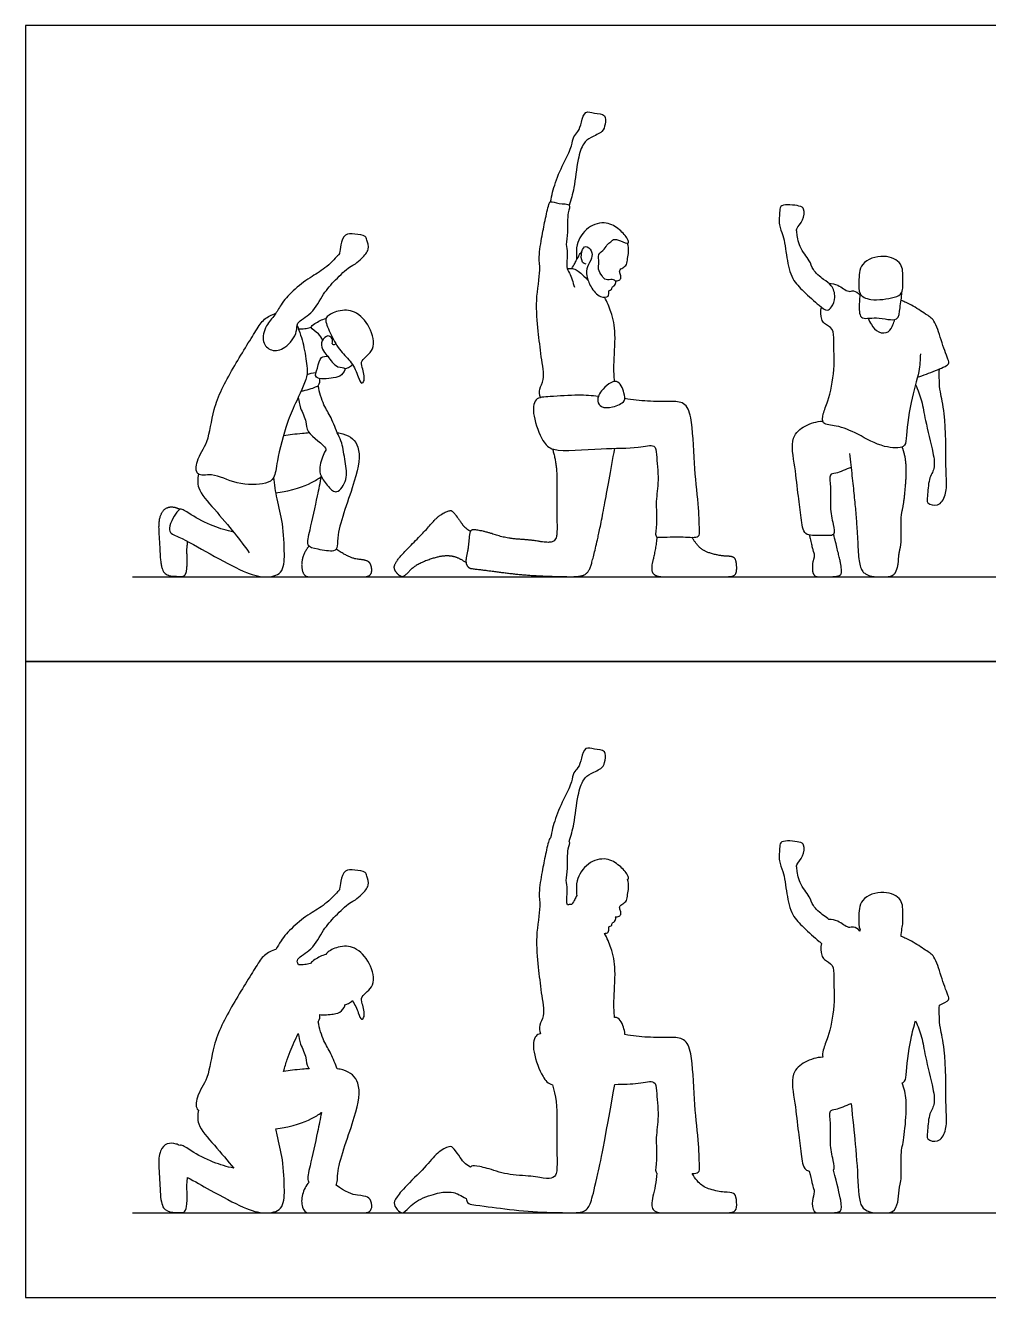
# Model space of a CAD drawing. Header units: millimetres. Extents: x 170.6 to 202.6, y 0.8 to 11.7.
# Drawn here: x 170.58 to 174.041, y 0.799 to 5.371 of the extents above; entities that cross this region are included whole.
import ezdxf

# ---------------------------------------------------------------- set-up
doc = ezdxf.new("R2010")
doc.units = ezdxf.units.MM
for name, color, linetype, true_color in [('AG-DIAGRAM', 7, 'Continuous', 0xfecc66), ('AG-OUTLINE', 7, 'Continuous', 0x8000ff), ('AG-PEOPLE', 7, 'Continuous', 0x66ccff), ('X-VPRT', 6, 'Continuous', 0xff00ff)]:
    doc.layers.add(name, color=color, linetype=linetype, true_color=true_color)

msp = doc.modelspace()

# ---------------------------------------------------------------- linework, layer by layer
at = {"layer": 'AG-DIAGRAM'}
for points in [[(170.9651, 3.39), (177.0611, 3.39)], [(170.9651, 1.104), (177.0611, 1.104)]]:
    msp.add_lwpolyline(points, dxfattribs=at)
at = {"layer": 'AG-OUTLINE'}
for points, knots in [([(172.4669, 2.4515), (172.4712, 2.4749), (172.4821, 2.5209), (172.5166, 2.5974), (172.5447, 2.6498), (172.5467, 2.6861), (172.5686, 2.7026), (172.5776, 2.7368), (172.5897, 2.7813), (172.6238, 2.768), (172.6678, 2.768), (172.6631, 2.7289), (172.6557, 2.7001), (172.6102, 2.6845), (172.5825, 2.6612), (172.5625, 2.6023), (172.5531, 2.5009), (172.5405, 2.4596), (172.5343, 2.4386), (172.5378, 2.4337), (172.5252, 2.4086), (172.5308, 2.3426), (172.5204, 2.2985), (172.5301, 2.2675), (172.5233, 2.226), (172.5267, 2.2126), (172.5275, 2.2103), (172.5318, 2.2117), (172.5369, 2.2126), (172.5424, 2.2122), (172.543, 2.2121), (172.547, 2.2179), (172.5543, 2.23), (172.5587, 2.2397), (172.5608, 2.2447), (172.5597, 2.2452), (172.5607, 2.2613), (172.5569, 2.2997), (172.5967, 2.3656), (172.6685, 2.3831), (172.7145, 2.3531), (172.7448, 2.322), (172.7486, 2.3037), (172.7443, 2.3024), (172.7436, 2.3023), (172.7462, 2.2926), (172.7492, 2.2723), (172.7422, 2.2483), (172.743, 2.2252), (172.727, 2.2145), (172.7124, 2.206), (172.7178, 2.192), (172.7212, 2.1785), (172.7146, 2.1681), (172.7039, 2.1667), (172.6991, 2.1677), (172.7, 2.1668), (172.7031, 2.162), (172.6977, 2.1496), (172.6857, 2.1451), (172.6893, 2.1362), (172.6747, 2.1324), (172.6769, 2.1275), (172.6771, 2.1115), (172.6661, 2.1081), (172.6607, 2.1081), (172.6701, 2.0914), (172.6884, 2.0498), (172.7032, 1.9763), (172.6923, 1.8637), (172.6955, 1.8253), (172.6966, 1.806), (172.6992, 1.8063), (172.7167, 1.8058), (172.7297, 1.7696), (172.7349, 1.75), (172.7343, 1.7442), (172.7612, 1.7398), (172.8145, 1.7332), (172.8938, 1.7342), (172.951, 1.7333), (172.9785, 1.6707), (172.9806, 1.5086), (172.999, 1.3729), (173.0018, 1.2775), (173.0036, 1.2472), (172.9856, 1.2454), (172.9755, 1.2455), (172.9877, 1.2249), (172.9993, 1.2108), (173.0212, 1.1954), (173.0358, 1.1893), (173.0718, 1.1804), (173.0877, 1.178), (173.1152, 1.1773), (173.1241, 1.1749), (173.1324, 1.1658), (173.1349, 1.1563), (173.1363, 1.1277), (173.1347, 1.1178), (173.1269, 1.1068), (173.116, 1.104), (173.0803, 1.104), (173.0557, 1.104), (172.9929, 1.104), (172.9625, 1.104), (172.9037, 1.104), (172.8816, 1.104), (172.8522, 1.104), (172.8417, 1.1081), (172.829, 1.1241), (172.8289, 1.1398), (172.8409, 1.1867), (172.8456, 1.2145), (172.8491, 1.2468), (172.8476, 1.2474), (172.8415, 1.2528), (172.8512, 1.2991), (172.843, 1.3755), (172.8579, 1.4491), (172.847, 1.5386), (172.8446, 1.5829), (172.7834, 1.5669), (172.7292, 1.5661), (172.6976, 1.5654), (172.6681, 1.3982), (172.6479, 1.2915), (172.6267, 1.1988), (172.6188, 1.1667), (172.6085, 1.131), (172.6014, 1.1191), (172.5833, 1.107), (172.5665, 1.104), (172.5176, 1.104), (172.4827, 1.1049), (172.3921, 1.1085), (172.3471, 1.1123), (172.2622, 1.1234), (172.2228, 1.1284), (172.184, 1.1332), (172.1752, 1.1342), (172.169, 1.1387), (172.1645, 1.1489), (172.1638, 1.1516), (172.1633, 1.1547), (172.1451, 1.1666), (172.1302, 1.1738), (172.1066, 1.1788), (172.0936, 1.1793), (172.0651, 1.1763), (172.0449, 1.1707), (171.9929, 1.151), (171.9734, 1.1391), (171.9479, 1.111), (171.9389, 1.104), (171.9287, 1.104), (171.9226, 1.1081), (171.9081, 1.1245), (171.9047, 1.1322), (171.9057, 1.1467), (171.9114, 1.1571), (171.9335, 1.1846), (171.952, 1.2043), (172.0041, 1.256), (172.0245, 1.2778), (172.0539, 1.313), (172.0686, 1.3256), (172.0979, 1.341), (172.1074, 1.3434), (172.1163, 1.3374), (172.1227, 1.3302), (172.1392, 1.3072), (172.1457, 1.298), (172.1551, 1.2841), (172.1647, 1.2762), (172.1791, 1.2674), (172.1803, 1.2693), (172.1816, 1.2705), (172.1874, 1.2732), (172.1972, 1.2727), (172.2276, 1.267), (172.2477, 1.2615), (172.2973, 1.2452), (172.3248, 1.2403), (172.3852, 1.2366), (172.4095, 1.234), (172.4461, 1.2274), (172.4599, 1.2267), (172.4784, 1.2303), (172.4844, 1.2359), (172.4899, 1.2547), (172.4908, 1.2768), (172.4887, 1.3466), (172.4887, 1.388), (172.4909, 1.4838), (172.4855, 1.5263), (172.4736, 1.5634), (172.457, 1.5689), (172.4358, 1.5936), (172.4018, 1.6777), (172.4047, 1.7364), (172.424, 1.7459), (172.4303, 1.7476), (172.4278, 1.7576), (172.4239, 1.7805), (172.4486, 1.8125), (172.4315, 1.8986), (172.4232, 1.9871), (172.4106, 2.095), (172.4328, 2.2052), (172.4224, 2.2525), (172.437, 2.3318), (172.4476, 2.3877), (172.4599, 2.4436), (172.4646, 2.4508), (172.4669, 2.4515)], [0, 0, 0, 0, 0.460677, 0.962493, 1.383962, 1.696157, 1.964155, 2.295086, 2.630147, 2.930361, 3.262779, 3.563168, 3.855457, 4.218037, 4.53945, 4.962207, 5.514089, 5.955911, 5.955911, 5.955911, 6.233625, 6.688492, 7.051623, 7.361915, 7.740944, 7.825155, 7.825155, 7.825155, 8.013897, 8.041124, 8.041124, 8.041124, 8.276195, 8.480679, 8.480679, 8.480679, 8.6428, 8.970498, 9.404893, 9.822607, 10.193975, 10.535049, 10.731, 10.763913, 10.763913, 10.763913, 11.044743, 11.301475, 11.536281, 11.754174, 11.949025, 12.132129, 12.321528, 12.48729, 12.682994, 12.682994, 12.682994, 12.738232, 12.932335, 13.102555, 13.230933, 13.405321, 13.507479, 13.708589, 13.852826, 13.852826, 13.852826, 14.217218, 14.711773, 15.285779, 15.701667, 15.701667, 15.701667, 15.763141, 16.144379, 16.34034, 16.34034, 16.34034, 16.833975, 17.323794, 17.707007, 18.117611, 18.814402, 19.477498, 20.002523, 20.268794, 20.478033, 20.478033, 20.478033, 20.635197, 20.635197, 20.79236, 20.79236, 20.949524, 20.949524, 21.106687, 21.106687, 21.26385, 21.26385, 21.421014, 21.421014, 21.578177, 21.578177, 21.735341, 21.735341, 21.892504, 21.892504, 22.049667, 22.049667, 22.206831, 22.206831, 22.363994, 22.363994, 22.521157, 22.521157, 22.521157, 22.597692, 22.960504, 23.44804, 23.929515, 24.450506, 24.756637, 25.1655, 25.589125, 25.589125, 25.589125, 25.983826, 25.983826, 26.378527, 26.378527, 26.773228, 26.773228, 27.167929, 27.167929, 27.56263, 27.56263, 27.957331, 27.957331, 28.311403, 28.311403, 28.311403, 28.487505, 28.487505, 28.542901, 28.542901, 28.542901, 28.695871, 28.695871, 28.848841, 28.848841, 29.001811, 29.001811, 29.15478, 29.15478, 29.30775, 29.30775, 29.46072, 29.46072, 29.613689, 29.613689, 29.766659, 29.766659, 29.919629, 29.919629, 30.072598, 30.072598, 30.225568, 30.225568, 30.378538, 30.378538, 30.531508, 30.531508, 30.684477, 30.684477, 30.837447, 30.837447, 30.837447, 30.899087, 30.899087, 31.075188, 31.075188, 31.25129, 31.25129, 31.427392, 31.427392, 31.603494, 31.603494, 31.779596, 31.779596, 31.955697, 31.955697, 32.131799, 32.131799, 32.307901, 32.307901, 32.484003, 32.484003, 32.484003, 32.836652, 33.363974, 33.779639, 33.935218, 33.935218, 33.935218, 34.238542, 34.565672, 35.06189, 35.586238, 36.161587, 36.729314, 37.11001, 37.58598, 38.022588, 38.426199, 38.5651, 38.5651, 38.5651, 38.5651]), ([(173.4407, 2.0722), (173.4379, 2.0744), (173.4185, 2.0907), (173.3758, 2.1292), (173.3322, 2.1728), (173.3145, 2.2493), (173.3055, 2.3311), (173.2853, 2.3655), (173.2909, 2.4176), (173.2922, 2.4445), (173.3612, 2.4385), (173.3804, 2.4277), (173.3779, 2.3838), (173.3484, 2.3556), (173.3529, 2.3397), (173.3577, 2.2861), (173.4003, 2.2417), (173.4066, 2.2063), (173.4436, 2.1747), (173.4618, 2.1631), (173.4674, 2.1581), (173.4783, 2.1572), (173.4998, 2.1565), (173.5372, 2.1235), (173.5555, 2.1356), (173.5726, 2.1235), (173.5784, 2.1165), (173.5786, 2.1182), (173.5789, 2.1199), (173.5792, 2.1216), (173.5729, 2.1326), (173.5753, 2.1655), (173.5756, 2.2367), (173.665, 2.2657), (173.7344, 2.2339), (173.7322, 2.1753), (173.7345, 2.1374), (173.729, 2.1262), (173.7289, 2.1163), (173.7278, 2.1067), (173.7264, 2.097), (173.7393, 2.0919), (173.7645, 2.0814), (173.815, 2.0474), (173.8497, 2.0262), (173.8693, 1.9552), (173.8931, 1.8889), (173.9025, 1.867), (173.8788, 1.8565), (173.8641, 1.8506), (173.8635, 1.8367), (173.8638, 1.8082), (173.8662, 1.7642), (173.8881, 1.69), (173.8868, 1.5004), (173.8899, 1.4504), (173.8898, 1.3977), (173.8632, 1.3535), (173.8158, 1.366), (173.8228, 1.3949), (173.8237, 1.4561), (173.8499, 1.4929), (173.8422, 1.5529), (173.8123, 1.6656), (173.8031, 1.7343), (173.787, 1.7752), (173.7784, 1.7942), (173.773, 1.7746), (173.7553, 1.7103), (173.7447, 1.6044), (173.7423, 1.5762), (173.7319, 1.571), (173.7304, 1.5704), (173.7379, 1.5516), (173.7425, 1.5311), (173.746, 1.4868), (173.7452, 1.4577), (173.7385, 1.3856), (173.7348, 1.3592), (173.7268, 1.3254), (173.7255, 1.3021), (173.728, 1.2427), (173.7268, 1.2207), (173.7199, 1.1924), (173.7178, 1.178), (173.7166, 1.1487), (173.7135, 1.1351), (173.7023, 1.1103), (173.6914, 1.104), (173.6591, 1.104), (173.6451, 1.104), (173.6212, 1.104), (173.6085, 1.1082), (173.5817, 1.1249), (173.574, 1.1525), (173.5703, 1.2465), (173.5669, 1.2969), (173.5581, 1.3926), (173.553, 1.4412), (173.5468, 1.4968), (173.5284, 1.4898), (173.4943, 1.4738), (173.4654, 1.4742), (173.4763, 1.4209), (173.4694, 1.3545), (173.481, 1.2969), (173.4893, 1.2633), (173.4839, 1.2567), (173.4972, 1.2059), (173.5057, 1.1702), (173.5134, 1.1289), (173.5133, 1.1162), (173.5053, 1.1065), (173.4937, 1.104), (173.4554, 1.104), (173.44, 1.104), (173.4165, 1.104), (173.4098, 1.1114), (173.4067, 1.1408), (173.4078, 1.1534), (173.4149, 1.1743), (173.4153, 1.1836), (173.4094, 1.1997), (173.4042, 1.2203), (173.3967, 1.2535), (173.3919, 1.2545), (173.3727, 1.2621), (173.368, 1.3201), (173.3565, 1.395), (173.3467, 1.4958), (173.3254, 1.6051), (173.3802, 1.6492), (173.4231, 1.6624), (173.445, 1.6631), (173.443, 1.6702), (173.4472, 1.6957), (173.4663, 1.7372), (173.4911, 1.8487), (173.4825, 1.9459), (173.4866, 1.9953), (173.4494, 2.0126), (173.4394, 2.029), (173.4365, 2.0588), (173.4407, 2.0722)], [1.16301, 1.16301, 1.16301, 1.16301, 1.244445, 1.71401, 2.138467, 2.6194, 3.10993, 3.453966, 3.839546, 4.08343, 4.508839, 4.75405, 5.093328, 5.428167, 5.63384, 6.023789, 6.446802, 6.769011, 7.158452, 7.373173, 7.373173, 7.373173, 7.685193, 8.047478, 8.275123, 8.557848, 8.557848, 8.557848, 8.603587, 8.603587, 8.603587, 8.961646, 9.396039, 9.886346, 10.326769, 10.727191, 11.104967, 11.104967, 11.104967, 11.31954, 11.31954, 11.31954, 11.671331, 12.091211, 12.430707, 12.895534, 13.359404, 13.588632, 13.886965, 13.886965, 13.886965, 14.239881, 14.587595, 15.076147, 15.823728, 16.220624, 16.604683, 16.969582, 17.291792, 17.559967, 17.984228, 18.338597, 18.751014, 19.34229, 19.802987, 20.233644, 20.233644, 20.233644, 20.546144, 21.168861, 21.464705, 21.509847, 21.509847, 21.509847, 21.744127, 21.744127, 21.978408, 21.978408, 22.212688, 22.212688, 22.446969, 22.446969, 22.68125, 22.68125, 22.91553, 22.91553, 23.149811, 23.149811, 23.384091, 23.384091, 23.618372, 23.618372, 23.852653, 23.852653, 24.086933, 24.086933, 24.321214, 24.321214, 24.502465, 24.502465, 24.502465, 24.920887, 25.165953, 25.526296, 25.98503, 26.417096, 26.734595, 26.734595, 26.734595, 26.885694, 26.885694, 27.036792, 27.036792, 27.187891, 27.187891, 27.338989, 27.338989, 27.490088, 27.490088, 27.641186, 27.641186, 27.792284, 27.792284, 27.943383, 27.943383, 27.943383, 28.060135, 28.476894, 28.962378, 29.521143, 30.075184, 30.497797, 30.939423, 30.939423, 30.939423, 31.171375, 31.558054, 32.140548, 32.688262, 33.04661, 33.365035, 33.602494, 33.95624, 33.95624, 33.95624, 33.95624]), ([(171.4798, 2.0507), (171.4861, 2.0604), (171.499, 2.0862), (171.5407, 2.1333), (171.6023, 2.1809), (171.6552, 2.2083), (171.7013, 2.2565), (171.7106, 2.2671), (171.7118, 2.2969), (171.7257, 2.3391), (171.7622, 2.3352), (171.8039, 2.3309), (171.8059, 2.3136), (171.8196, 2.2785), (171.7878, 2.2496), (171.7667, 2.2271), (171.7422, 2.2188), (171.6918, 2.1691), (171.6489, 2.1221), (171.6143, 2.048), (171.5662, 2.0267), (171.559, 2.015), (171.5573, 2.0122), (171.5564, 2.0094), (171.5559, 2.0064), (171.5576, 2.0024), (171.5592, 1.9985), (171.5607, 1.9945), (171.5746, 1.9947), (171.5888, 1.9962), (171.601, 1.9991), (171.607, 2.0009), (171.6069, 2.0056), (171.623, 2.0159), (171.6454, 2.0292), (171.6596, 2.0318), (171.6603, 2.0343), (171.6664, 2.0432), (171.7054, 2.0636), (171.7673, 2.063), (171.82, 2.0038), (171.8435, 1.9197), (171.7831, 1.8831), (171.7899, 1.8561), (171.8029, 1.8111), (171.7855, 1.7936), (171.7763, 1.8246), (171.7636, 1.8529), (171.7549, 1.8666), (171.7507, 1.8623), (171.7404, 1.8549), (171.7324, 1.8526), (171.7279, 1.8517), (171.7295, 1.8469), (171.7137, 1.8241), (171.6927, 1.8181), (171.6512, 1.8141), (171.6374, 1.8164), (171.6392, 1.8085), (171.6364, 1.796), (171.6323, 1.791), (171.6318, 1.7904), (171.6362, 1.7669), (171.6501, 1.7198), (171.6781, 1.6795), (171.6936, 1.6371), (171.7004, 1.6213), (171.7073, 1.6203), (171.7451, 1.6128), (171.7892, 1.5726), (171.7687, 1.4489), (171.6944, 1.2641), (171.7023, 1.2119), (171.6963, 1.203), (171.7294, 1.1806), (171.7548, 1.1686), (171.7902, 1.1654), (171.8025, 1.163), (171.8165, 1.1565), (171.8211, 1.1493), (171.8253, 1.127), (171.8243, 1.1185), (171.8164, 1.1069), (171.8085, 1.104), (171.7848, 1.104), (171.7595, 1.104), (171.6817, 1.104), (171.6537, 1.104), (171.6196, 1.104), (171.6061, 1.104), (171.5865, 1.104), (171.5795, 1.1109), (171.5714, 1.1383), (171.5714, 1.1534), (171.5798, 1.1863), (171.5876, 1.201), (171.599, 1.2142), (171.5979, 1.2155), (171.5913, 1.2261), (171.6043, 1.2781), (171.628, 1.386), (171.639, 1.4414), (171.6433, 1.4636), (171.6432, 1.4637), (171.6432, 1.4638), (171.6431, 1.4639), (171.6325, 1.4563), (171.5969, 1.4341), (171.5443, 1.4145), (171.4802, 1.4057), (171.4814, 1.3984), (171.4882, 1.3606), (171.5072, 1.294), (171.51, 1.2184), (171.5105, 1.1613), (171.5073, 1.1103), (171.4334, 1.0986), (171.3678, 1.1187), (171.2593, 1.1758), (171.1875, 1.2175), (171.1627, 1.2306), (171.1603, 1.2089), (171.1594, 1.1947), (171.161, 1.1793), (171.1613, 1.1662), (171.1603, 1.1312), (171.1584, 1.1195), (171.1522, 1.1077), (171.1477, 1.1047), (171.1361, 1.1047), (171.1255, 1.1051), (171.0944, 1.1066), (171.0832, 1.1119), (171.0697, 1.1316), (171.0655, 1.151), (171.0625, 1.2088), (171.0609, 1.2368), (171.0574, 1.2911), (171.0595, 1.3117), (171.0713, 1.3394), (171.0794, 1.348), (171.0999, 1.3547), (171.1105, 1.3546), (171.126, 1.3496), (171.1304, 1.3479), (171.1345, 1.3459), (171.1361, 1.3465), (171.1454, 1.3478), (171.1783, 1.3221), (171.2532, 1.2843), (171.3033, 1.2694), (171.3281, 1.264), (171.307, 1.2902), (171.2601, 1.3459), (171.1934, 1.4187), (171.1988, 1.4564), (171.2013, 1.4725), (171.2009, 1.4728), (171.1912, 1.4801), (171.1926, 1.5272), (171.2417, 1.5893), (171.2499, 1.7114), (171.3218, 1.8506), (171.4063, 1.9846), (171.4343, 2.0308), (171.465, 2.0462), (171.4798, 2.0507)], [2.643678, 2.643678, 2.643678, 2.643678, 2.976444, 3.474834, 4.015076, 4.506426, 4.992512, 5.214725, 5.543642, 5.92693, 6.281859, 6.661767, 6.894344, 7.248582, 7.635679, 7.972749, 8.277589, 8.783032, 9.287319, 9.840311, 10.31426, 10.31426, 10.31426, 10.424132, 10.424132, 10.424132, 10.511551, 10.511551, 10.511551, 10.79574, 11.061654, 11.061654, 11.061654, 11.313825, 11.717458, 11.717458, 11.717458, 11.849307, 12.259184, 12.728025, 13.264228, 13.804152, 14.265074, 14.570763, 14.989035, 15.205663, 15.507767, 15.895351, 15.895351, 15.895351, 16.120042, 16.349328, 16.349328, 16.349328, 16.649963, 16.994086, 17.339507, 17.339507, 17.339507, 17.64208, 17.688415, 17.688415, 17.688415, 18.208011, 18.657199, 19.091817, 19.091817, 19.091817, 19.202325, 19.7238, 20.382465, 21.192783, 21.600721, 21.600721, 21.600721, 21.808678, 21.808678, 22.016635, 22.016635, 22.224592, 22.224592, 22.432549, 22.432549, 22.640506, 22.640506, 22.848463, 22.848463, 23.05642, 23.05642, 23.264377, 23.264377, 23.472334, 23.472334, 23.680291, 23.680291, 23.888248, 23.888248, 23.888248, 23.959341, 24.410113, 25.096638, 25.540278, 25.540278, 25.540278, 25.543756, 25.543756, 25.543756, 25.835141, 26.45942, 26.45942, 26.45942, 26.609234, 27.250933, 27.977784, 27.977784, 28.486498, 28.97841, 29.632703, 30.350837, 30.81238, 30.81238, 30.81238, 30.958751, 30.958751, 31.148529, 31.148529, 31.338308, 31.338308, 31.528086, 31.528086, 31.717865, 31.717865, 31.907644, 31.907644, 32.097422, 32.097422, 32.287201, 32.287201, 32.476979, 32.476979, 32.666758, 32.666758, 32.856536, 32.856536, 32.938297, 32.938297, 32.938297, 33.020554, 33.403712, 33.964796, 34.468183, 34.468183, 34.468183, 35.123788, 35.757198, 36.210681, 36.210681, 36.210681, 36.227898, 36.643656, 37.189403, 37.853588, 38.639588, 39.409333, 39.851341, 40.268615, 40.268615, 40.268615, 40.268615]), ([(171.5073, 1.6119), (171.5299, 1.6155), (171.5521, 1.6177), (171.591, 1.6211), (171.5995, 1.6218), (171.5986, 1.6229), (171.5876, 1.6373), (171.5931, 1.6607), (171.5656, 1.71), (171.5623, 1.7356), (171.5604, 1.7486), (171.5569, 1.7412), (171.5402, 1.7059), (171.5265, 1.675), (171.5117, 1.6274), (171.5073, 1.6119)], [0, 0, 0, 0, 0.509154, 0.64231, 0.64231, 0.64231, 0.672729, 1.047458, 1.4923, 1.878219, 1.878219, 1.878219, 2.01804, 2.561815, 2.804586, 2.804586, 2.804586, 2.804586])]:
    msp.add_open_spline(points, degree=3, knots=knots, dxfattribs=at)
at = {"layer": 'AG-PEOPLE'}
for points, degree, knots in [([(172.4669, 4.7375), (172.4712, 4.7609), (172.4821, 4.8069), (172.5166, 4.8834), (172.5447, 4.9358), (172.5467, 4.9721), (172.5686, 4.9886), (172.5776, 5.0228), (172.5897, 5.0673), (172.6238, 5.054), (172.6678, 5.054), (172.6631, 5.0149), (172.6557, 4.9861), (172.6102, 4.9705), (172.5825, 4.9472), (172.5625, 4.8883), (172.5531, 4.7869), (172.5405, 4.7456), (172.5343, 4.7246)], 3, [0, 0, 0, 0, 0.460677, 0.962493, 1.383962, 1.696157, 1.964155, 2.295086, 2.630147, 2.930361, 3.262779, 3.563168, 3.855457, 4.218037, 4.53945, 4.962207, 5.514089, 5.955911, 5.955911, 5.955911, 5.955911]), ([(172.4303, 4.0336), (172.4278, 4.0436), (172.4239, 4.0665), (172.4486, 4.0985), (172.4315, 4.1846), (172.4232, 4.2731), (172.4106, 4.381), (172.4328, 4.4912), (172.4224, 4.5385), (172.437, 4.6178), (172.4476, 4.6737), (172.4601, 4.7307), (172.4676, 4.7408), (172.4969, 4.7283), (172.5438, 4.7315), (172.5251, 4.695), (172.5308, 4.6286), (172.5204, 4.5845), (172.5301, 4.5535), (172.5216, 4.502), (172.5362, 4.4821), (172.5473, 4.4474), (172.5533, 4.4305)], 3, [0, 0, 0, 0, 0.303324, 0.630454, 1.126672, 1.65102, 2.226369, 2.794096, 3.174792, 3.650762, 4.08737, 4.490982, 4.649528, 4.951257, 5.281593, 5.566462, 6.021329, 6.38446, 6.694752, 7.073781, 7.344471, 7.744402, 7.744402, 7.744402, 7.744402]), ([(173.4755, 4.4355), (173.4834, 4.425), (173.4943, 4.3949), (173.4783, 4.36), (173.4613, 4.3413), (173.4289, 4.3673), (173.3758, 4.4152), (173.3322, 4.4588), (173.3145, 4.5353), (173.3055, 4.6171), (173.2853, 4.6515), (173.2909, 4.7036), (173.2922, 4.7305), (173.3612, 4.7245), (173.3804, 4.7137), (173.3779, 4.6698), (173.3484, 4.6416), (173.3529, 4.6257), (173.3577, 4.5721), (173.4003, 4.5277), (173.4066, 4.4923), (173.4481, 4.457), (173.4682, 4.4451), (173.4755, 4.4355)], 3, [0, 0, 0, 0, 0.354924, 0.688536, 0.92512, 1.244445, 1.71401, 2.138467, 2.6194, 3.10993, 3.453966, 3.839546, 4.08343, 4.508839, 4.75405, 5.093328, 5.428167, 5.63384, 6.023789, 6.446802, 6.769011, 7.158452, 7.484068, 7.484068, 7.484068, 7.484068]), ([(172.5948, 4.5132), (172.59, 4.5149), (172.5772, 4.518), (172.5752, 4.5587), (172.5928, 4.5843), (172.6162, 4.5608), (172.6177, 4.5336), (172.5955, 4.5049), (172.5952, 4.4699), (172.6098, 4.4313), (172.6415, 4.3925), (172.6772, 4.3932), (172.6769, 4.4135), (172.6747, 4.4184), (172.6893, 4.4222), (172.6857, 4.4311), (172.6977, 4.4356), (172.7048, 4.4521), (172.6884, 4.4605), (172.6644, 4.4533), (172.6519, 4.4717), (172.6348, 4.4949), (172.6432, 4.5194), (172.6338, 4.5502), (172.663, 4.5646), (172.6699, 4.5866), (172.687, 4.5942), (172.6922, 4.6054), (172.7178, 4.5978), (172.7501, 4.5821), (172.7448, 4.608), (172.7145, 4.6391), (172.6685, 4.6691), (172.5967, 4.6516), (172.5569, 4.5857), (172.5607, 4.5467), (172.5592, 4.5228), (172.5716, 4.5506), (172.5765, 4.5552), (172.5793, 4.5585)], 3, [0, 0, 0, 0, 0.199203, 0.512473, 0.758191, 1.010788, 1.270879, 1.570101, 1.86415, 2.194058, 2.552145, 2.815915, 3.017025, 3.119184, 3.293571, 3.421949, 3.592169, 3.786272, 3.979025, 4.221881, 4.449477, 4.715804, 4.96967, 5.238156, 5.506412, 5.747621, 5.958718, 6.11542, 6.37496, 6.646447, 6.842398, 7.183472, 7.55484, 7.972554, 8.406948, 8.734646, 8.909494, 9.140187, 9.324294, 9.324294, 9.324294, 9.324294]), ([(171.559, 4.301), (171.5538, 4.2925), (171.5601, 4.2688), (171.5165, 4.2075), (171.4629, 4.1971), (171.4265, 4.2333), (171.4418, 4.2949), (171.4777, 4.3287), (171.4968, 4.3697), (171.5407, 4.4193), (171.6023, 4.4669), (171.6552, 4.4943), (171.7013, 4.5425), (171.7106, 4.5531), (171.7118, 4.5829), (171.7257, 4.6251), (171.7622, 4.6212), (171.8039, 4.6169), (171.8059, 4.5996), (171.8196, 4.5645), (171.7878, 4.5356), (171.7667, 4.5131), (171.7422, 4.5048), (171.6918, 4.4551), (171.6489, 4.4081), (171.6143, 4.334), (171.5662, 4.3127), (171.559, 4.301)], 3, [0, 0, 0, 0, 0.339694, 0.852573, 1.281262, 1.676322, 2.141488, 2.570584, 2.976444, 3.474834, 4.015076, 4.506426, 4.992512, 5.214725, 5.543642, 5.92693, 6.281859, 6.661767, 6.894344, 7.248582, 7.635679, 7.972749, 8.277589, 8.783032, 9.287319, 9.840311, 10.31426, 10.31426, 10.31426, 10.31426]), ([(172.6991, 4.4537), (172.7039, 4.4527), (172.7146, 4.4541), (172.7212, 4.4645), (172.7178, 4.478), (172.7124, 4.492), (172.727, 4.5005), (172.743, 4.5112), (172.7422, 4.5343), (172.7492, 4.5583), (172.7462, 4.5786), (172.7436, 4.5883)], 3, [0, 0, 0, 0, 0.195704, 0.361466, 0.550864, 0.733969, 0.92882, 1.146713, 1.381518, 1.638251, 1.919081, 1.919081, 1.919081, 1.919081]), ([(172.543, 4.4981), (172.547, 4.5039), (172.5543, 4.516), (172.5587, 4.5257), (172.5608, 4.5307)], 3, [0, 0, 0, 0, 0.235071, 0.4395548, 0.4395548, 0.4395548, 0.4395548]), ([(173.729, 4.4122), (173.7244, 4.4028), (173.7008, 4.3911), (173.6183, 4.3793), (173.5719, 4.4036), (173.5753, 4.4515), (173.5756, 4.5227), (173.665, 4.5517), (173.7344, 4.5199), (173.7322, 4.4613), (173.7345, 4.4234), (173.729, 4.4122)], 3, [0, 0, 0, 0, 0.312703, 0.81052, 1.172343, 1.530403, 1.964796, 2.455102, 2.895525, 3.295948, 3.673724, 3.673724, 3.673724, 3.673724]), ([(172.5275, 4.4963), (172.5318, 4.4977), (172.5416, 4.4993), (172.5604, 4.4942), (172.5792, 4.4782), (172.6011, 4.4563)], 3, [0, 0, 0, 0, 0.1887415, 0.4108412, 0.7189852, 0.7189852, 0.7189852, 0.7189852]), ([(173.4674, 4.4441), (173.4783, 4.4432), (173.4998, 4.4425), (173.5372, 4.4095), (173.5555, 4.4216), (173.5726, 4.4095), (173.5784, 4.4025)], 3, [0, 0, 0, 0, 0.31202, 0.674305, 0.90195, 1.184675, 1.184675, 1.184675, 1.184675]), ([(172.6966, 4.092), (172.6955, 4.1113), (172.6923, 4.1497), (172.7032, 4.2623), (172.6884, 4.3358), (172.6701, 4.3774), (172.6607, 4.3941)], 3, [0, 0, 0, 0, 0.415888, 0.989894, 1.48445, 1.848841, 1.848841, 1.848841, 1.848841]), ([(173.5792, 4.4076), (173.5769, 4.3949), (173.5767, 4.3721), (173.5744, 4.3084), (173.6384, 4.3283), (173.7196, 4.3003), (173.7213, 4.3601), (173.7289, 4.3935), (173.729, 4.4122)], 3, [0, 0, 0, 0, 0.338047, 0.709824, 1.109927, 1.571357, 1.924447, 2.331359, 2.331359, 2.331359, 2.331359]), ([(171.7509, 4.1584), (171.7396, 4.1745), (171.7113, 4.1984), (171.6784, 4.255), (171.6558, 4.3097), (171.6623, 4.3271), (171.7054, 4.3496), (171.7673, 4.349), (171.82, 4.2898), (171.8435, 4.2057), (171.7831, 4.1691), (171.7899, 4.1421), (171.8029, 4.0971), (171.7855, 4.0796), (171.7757, 4.1126), (171.7614, 4.1437), (171.7509, 4.1584)], 3, [0, 0, 0, 0, 0.483051, 0.992531, 1.449797, 1.686155, 2.096032, 2.564872, 3.101076, 3.641, 4.101922, 4.407611, 4.825883, 5.042511, 5.344615, 5.789597, 5.789597, 5.789597, 5.789597]), ([(173.7958, 4.191), (173.795, 4.1697), (173.7937, 4.1242), (173.7576, 4.0196), (173.7447, 3.8904), (173.7413, 3.8505), (173.6588, 3.8522), (173.5729, 3.9029), (173.5, 3.9351), (173.4399, 3.9344), (173.4461, 3.9791), (173.4663, 4.0232), (173.4911, 4.1347), (173.4825, 4.2319), (173.4866, 4.2813), (173.4494, 4.2986), (173.4394, 4.315), (173.4365, 4.3448), (173.4407, 4.3582)], 3, [0, 0, 0, 0, 0.435558, 1.019121, 1.641838, 1.937682, 2.38455, 2.943325, 3.43877, 3.812474, 4.11922, 4.505899, 5.088394, 5.636108, 5.994455, 6.312881, 6.550339, 6.904085, 6.904085, 6.904085, 6.904085]), ([(173.7854, 4.1067), (173.8073, 4.1135), (173.8446, 4.1299), (173.9034, 4.1509), (173.8931, 4.1749), (173.8693, 4.2412), (173.8497, 4.3122), (173.815, 4.3334), (173.7645, 4.3674), (173.7393, 4.3779), (173.7264, 4.383)], 3, [0, 0, 0, 0, 0.451341, 0.845525, 1.074753, 1.538623, 2.00345, 2.342946, 2.762826, 3.114617, 3.114617, 3.114617, 3.114617]), ([(171.5559, 4.2924), (171.5652, 4.2702), (171.581, 4.2229), (171.5913, 4.1471), (171.5958, 4.1081), (171.5474, 4.0081), (171.5194, 3.945), (171.4822, 3.8097), (171.4778, 3.7434), (171.4412, 3.7202), (171.3365, 3.7182), (171.2557, 3.7652), (171.1906, 3.7463), (171.1926, 3.8132), (171.2417, 3.8753), (171.2499, 3.9974), (171.3218, 4.1366), (171.4063, 4.2706), (171.4343, 4.3168), (171.465, 4.3322), (171.4798, 4.3367)], 3, [0.06662, 0.06662, 0.06662, 0.06662, 0.556597, 1.088745, 1.475949, 2.099037, 2.642812, 3.366443, 3.851623, 4.215982, 4.833239, 5.436671, 5.864379, 6.280137, 6.825884, 7.490069, 8.276069, 9.045813, 9.487822, 9.905096, 9.905096, 9.905096, 9.905096]), ([(171.6479, 4.2407), (171.6434, 4.2483), (171.6366, 4.263), (171.5973, 4.2855), (171.6224, 4.3016), (171.6454, 4.3152), (171.6596, 4.3178)], 3, [0, 0, 0, 0, 0.317135, 0.678227, 0.946994, 1.350626, 1.350626, 1.350626, 1.350626]), ([(173.6079, 4.3187), (173.611, 4.3106), (173.619, 4.2955), (173.6438, 4.2649), (173.6837, 4.2646), (173.6974, 4.2959), (173.702, 4.3079), (173.7036, 4.3143)], 3, [0, 0, 0, 0, 0.276974, 0.610054, 0.923314, 1.223503, 1.465716, 1.465716, 1.465716, 1.465716]), ([(171.5607, 4.2805), (171.5746, 4.2807), (171.5888, 4.2822), (171.601, 4.2851), (171.607, 4.2869)], 3, [0, 0, 0, 0, 0.2841891, 0.5501037, 0.5501037, 0.5501037, 0.5501037]), ([(171.6818, 4.2285), (171.6834, 4.2337), (171.6844, 4.2454), (171.6664, 4.2615), (171.6412, 4.2385), (171.6441, 4.2051), (171.667, 4.1837), (171.6959, 4.1375), (171.7376, 4.1448), (171.7139, 4.1102), (171.6899, 4.1033), (171.6103, 4.0964), (171.6314, 4.1405), (171.6375, 4.1828), (171.6583, 4.1825), (171.6659, 4.1821)], 3, [0, 0, 0, 0, 0.246772, 0.506204, 0.826059, 1.160993, 1.508427, 1.953288, 2.264991, 2.575786, 2.919909, 3.399452, 3.751055, 4.141622, 4.435052, 4.435052, 4.435052, 4.435052]), ([(171.6818, 4.2285), (171.6826, 4.2268), (171.6848, 4.2217), (171.6925, 4.2254), (171.695, 4.2277)], 3, [0, 0, 0, 0, 0.1481684, 0.3440135, 0.3440135, 0.3440135, 0.3440135]), ([(171.7279, 4.1377), (171.7324, 4.1386), (171.7404, 4.1409), (171.7507, 4.1483), (171.7549, 4.1526)], 3, [0, 0, 0, 0, 0.2292863, 0.4539774, 0.4539774, 0.4539774, 0.4539774]), ([(173.7784, 4.0802), (173.787, 4.0612), (173.8031, 4.0203), (173.8123, 3.9516), (173.8422, 3.8389), (173.8499, 3.7789), (173.8237, 3.7421), (173.8228, 3.6809), (173.8158, 3.652), (173.8632, 3.6395), (173.8898, 3.6837), (173.8899, 3.7364), (173.8868, 3.7864), (173.8881, 3.976), (173.8662, 4.0502), (173.8638, 4.0942), (173.8635, 4.1227), (173.8641, 4.1366)], 3, [0, 0, 0, 0, 0.430657, 0.891354, 1.482631, 1.895047, 2.249417, 2.673677, 2.941853, 3.264062, 3.628961, 4.01302, 4.409916, 5.157497, 5.646049, 5.993764, 6.346679, 6.346679, 6.346679, 6.346679]), ([(171.5604, 4.0346), (171.5623, 4.0216), (171.5656, 3.996), (171.5931, 3.9467), (171.5842, 3.9086), (171.6687, 3.8536), (171.6517, 3.8378), (171.6345, 3.7824), (171.6393, 3.7514), (171.6661, 3.7139), (171.7013, 3.6819), (171.7407, 3.7424), (171.7277, 3.8014), (171.7196, 3.8717), (171.7019, 3.8997), (171.6793, 3.9638), (171.6501, 4.0058), (171.6362, 4.0529), (171.6318, 4.0764)], 3, [0, 0, 0, 0, 0.38592, 0.830761, 1.20549, 1.771908, 2.01119, 2.47062, 2.818537, 3.236251, 3.602491, 4.052864, 4.545639, 5.050163, 5.408134, 5.901558, 6.350747, 6.870342, 6.870342, 6.870342, 6.870342]), ([(171.571, 4.0578), (171.5888, 4.0588), (171.6222, 4.0722), (171.635, 4.0758), (171.6392, 4.0945), (171.6374, 4.1024)], 3, [0, 0, 0, 0, 0.4493105, 0.6671351, 0.9697081, 0.9697081, 0.9697081, 0.9697081]), ([(172.6898, 4.0006), (172.6742, 3.9969), (172.6486, 3.9959), (172.6318, 4.0218), (172.6446, 4.0598), (172.709, 4.113), (172.7317, 4.0502), (172.7391, 4.0185), (172.7067, 4.0047), (172.6898, 4.0006)], 3, [0, 0, 0, 0, 0.343965, 0.608389, 0.951169, 1.386204, 1.767442, 2.059254, 2.432667, 2.432667, 2.432667, 2.432667]), ([(172.6387, 4.0382), (172.6148, 4.0406), (172.5678, 4.0446), (172.4691, 4.037), (172.4053, 4.0352), (172.4018, 3.9637), (172.4367, 3.8773), (172.4757, 3.8341), (172.6534, 3.8541), (172.7723, 3.8499), (172.8446, 3.8689), (172.847, 3.8246), (172.8579, 3.7351), (172.843, 3.6615), (172.8512, 3.5851), (172.8401, 3.5323), (172.8628, 3.531), (172.9407, 3.5355), (173.004, 3.5273), (173.0018, 3.5635), (172.999, 3.6589), (172.9806, 3.7946), (172.9785, 3.9567), (172.951, 4.0193), (172.8938, 4.0202), (172.8145, 4.0192), (172.7612, 4.0258), (172.7343, 4.0302)], 3, [0, 0, 0, 0, 0.463064, 1.011742, 1.406443, 1.822109, 2.34943, 2.736789, 3.447603, 4.077904, 4.486767, 4.792897, 5.313888, 5.795363, 6.282899, 6.645711, 6.852288, 7.349943, 7.754666, 8.020938, 8.545963, 9.209059, 9.905849, 10.316454, 10.699667, 11.189486, 11.68312, 11.68312, 11.68312, 11.68312]), ([(173.5468, 3.7828), (173.5284, 3.7758), (173.4943, 3.7598), (173.4654, 3.7602), (173.4763, 3.7069), (173.4694, 3.6405), (173.4811, 3.5824), (173.4936, 3.5322), (173.4364, 3.5419), (173.374, 3.532), (173.368, 3.6061), (173.3565, 3.681), (173.3467, 3.7818), (173.3254, 3.8911), (173.3802, 3.9352), (173.4231, 3.9484), (173.445, 3.9491)], 3, [0, 0, 0, 0, 0.418422, 0.663488, 1.023831, 1.482566, 1.914632, 2.241122, 2.608206, 3.008831, 3.42559, 3.911074, 4.469839, 5.02388, 5.446493, 5.888119, 5.888119, 5.888119, 5.888119]), ([(171.5073, 3.8979), (171.5299, 3.9015), (171.5521, 3.9037), (171.591, 3.9071), (171.5995, 3.9078)], 3, [0, 0, 0, 0, 0.5091536, 0.6423098, 0.6423098, 0.6423098, 0.6423098]), ([(171.7004, 3.9073), (171.7073, 3.9063), (171.7451, 3.8988), (171.7892, 3.8586), (171.7687, 3.7349), (171.689, 3.5366), (171.7093, 3.4732), (171.6229, 3.4904), (171.5875, 3.4971), (171.6043, 3.5641), (171.628, 3.672), (171.639, 3.7274), (171.6433, 3.7496)], 3, [1.136701, 1.136701, 1.136701, 1.136701, 1.247209, 1.768684, 2.427349, 3.237667, 3.7826, 4.159475, 4.581246, 5.032019, 5.718543, 6.162183, 6.162183, 6.162183, 6.162183]), ([(172.4736, 3.8494), (172.4914, 3.7938), (172.4882, 3.65), (172.4913, 3.5454), (172.483, 3.5172), (172.4552, 3.5117), (172.4003, 3.5217), (172.3097, 3.5272), (172.2353, 3.5515), (172.1896, 3.5601), (172.1766, 3.5543), (172.1735, 3.5203), (172.1697, 3.4853), (172.1604, 3.4441), (172.1707, 3.4208), (172.184, 3.4192), (172.2422, 3.412), (172.3694, 3.3954), (172.5053, 3.39), (172.5788, 3.39), (172.6059, 3.4081), (172.6213, 3.4616), (172.6533, 3.6006), (172.6976, 3.8514)], 2, [0, 0, 0, 0.176102, 0.352204, 0.528305, 0.704407, 0.880509, 1.056611, 1.232712, 1.408814, 1.584916, 1.761018, 1.93712, 2.113221, 2.289323, 2.465425, 2.465425, 2.819497, 3.214198, 3.608899, 4.0036, 4.398301, 4.793002, 5.187703, 5.187703, 5.187703]), ([(171.2013, 3.7585), (171.1988, 3.7424), (171.1934, 3.7047), (171.2613, 3.6306), (171.3315, 3.5471), (171.3671, 3.4998), (171.3842, 3.4761)], 3, [0, 0, 0, 0, 0.453483, 1.086893, 1.775099, 2.382547, 2.382547, 2.382547, 2.382547]), ([(171.4795, 3.6916), (171.544, 3.7004), (171.5968, 3.7201), (171.6325, 3.7423), (171.6431, 3.7499)], 3, [0, 0, 0, 0, 0.6264596, 0.9178449, 0.9178449, 0.9178449, 0.9178449]), ([(171.3281, 3.55), (171.3033, 3.5554), (171.2532, 3.5703), (171.1783, 3.6081), (171.1397, 3.6382), (171.1222, 3.6231), (171.0808, 3.5502), (171.1379, 3.5326), (171.2467, 3.4684), (171.3678, 3.4047), (171.4334, 3.3846), (171.5073, 3.3963), (171.5105, 3.4473), (171.51, 3.5044), (171.5072, 3.58), (171.4835, 3.6632), (171.4754, 3.7216), (171.4727, 3.7482)], 3, [0.036691, 0.036691, 0.036691, 0.036691, 0.540079, 1.101162, 1.48432, 1.74424, 2.239824, 2.627368, 3.301202, 4.019336, 4.67363, 5.165542, 5.674256, 5.674256, 6.401106, 7.042806, 7.573353, 7.573353, 7.573353, 7.573353]), ([(171.1345, 3.6319), (171.1283, 3.6348), (171.1051, 3.6423), (171.0743, 3.6323), (171.0565, 3.5907), (171.0618, 3.5092), (171.0663, 3.4225), (171.0866, 3.393), (171.1332, 3.3907), (171.1506, 3.3907), (171.16, 3.4085), (171.1615, 3.461), (171.1591, 3.484), (171.1627, 3.5166)], 2, [0.108018, 0.108018, 0.108018, 0.189779, 0.379557, 0.569336, 0.759114, 0.948893, 1.138671, 1.32845, 1.518228, 1.708007, 1.897785, 2.087564, 2.233935, 2.233935, 2.233935])]:
    msp.add_open_spline(points, degree=degree, knots=knots, dxfattribs=at)
for points, degree in [([(171.5919, 4.1172), (171.6011, 4.1202), (171.6104, 4.1231), (171.6239, 4.1245)], 3), ([(173.541, 3.8333), (173.5545, 3.7178), (173.5694, 3.5559), (173.575, 3.415), (173.6152, 3.39), (173.651, 3.39), (173.6995, 3.39), (173.7163, 3.4273), (173.7181, 3.4713), (173.7286, 3.5138), (173.7248, 3.6029), (173.7368, 3.6536), (173.7468, 3.7617), (173.7416, 3.8281), (173.7304, 3.8564)], 2), ([(172.1633, 3.4407), (172.1361, 3.4585), (172.1008, 3.466), (172.0579, 3.4616), (171.9798, 3.4321), (171.9415, 3.39), (171.9262, 3.39), (171.9045, 3.4146), (171.9059, 3.4363), (171.939, 3.4774), (172.0171, 3.555), (172.0613, 3.6078), (172.1052, 3.6309), (172.1185, 3.622), (172.1433, 3.5875), (172.1575, 3.5666), (172.1791, 3.5534)], 2), ([(172.8491, 3.5328), (172.8439, 3.4844), (172.8258, 3.4141), (172.8449, 3.39), (172.889, 3.39), (172.9772, 3.39), (173.0714, 3.39), (173.125, 3.39), (173.1367, 3.4066), (173.1345, 3.4495), (173.1221, 3.4631), (173.0809, 3.4641), (173.0267, 3.4775), (172.9938, 3.5007), (172.9755, 3.5315)], 2), ([(173.3967, 3.5395), (173.4079, 3.4897), (173.4167, 3.4655), (173.406, 3.4342), (173.4106, 3.39), (173.4458, 3.39), (173.5033, 3.39), (173.5153, 3.4046), (173.5038, 3.4665), (173.4839, 3.5427)], 2), ([(171.599, 3.5002), (171.5819, 3.4805), (171.5693, 3.4312), (171.5816, 3.39), (171.6111, 3.39), (171.6622, 3.39), (171.7789, 3.39), (171.8144, 3.39), (171.8263, 3.4074), (171.82, 3.4409), (171.799, 3.4507), (171.746, 3.4554), (171.6963, 3.489)], 2)]:
    msp.add_open_spline(points, degree=degree, dxfattribs=at)
at = {"layer": 'X-VPRT'}
for points in [[(170.5798, 5.3712), (170.5798, 3.0852), (177.5214, 3.0852), (177.5214, 5.3712)], [(170.5798, 3.0852), (170.5798, 0.7992), (177.5214, 0.7992), (177.5214, 3.0852)]]:
    msp.add_lwpolyline(points, close=True, dxfattribs=at)

doc.saveas('drawing.dxf')
